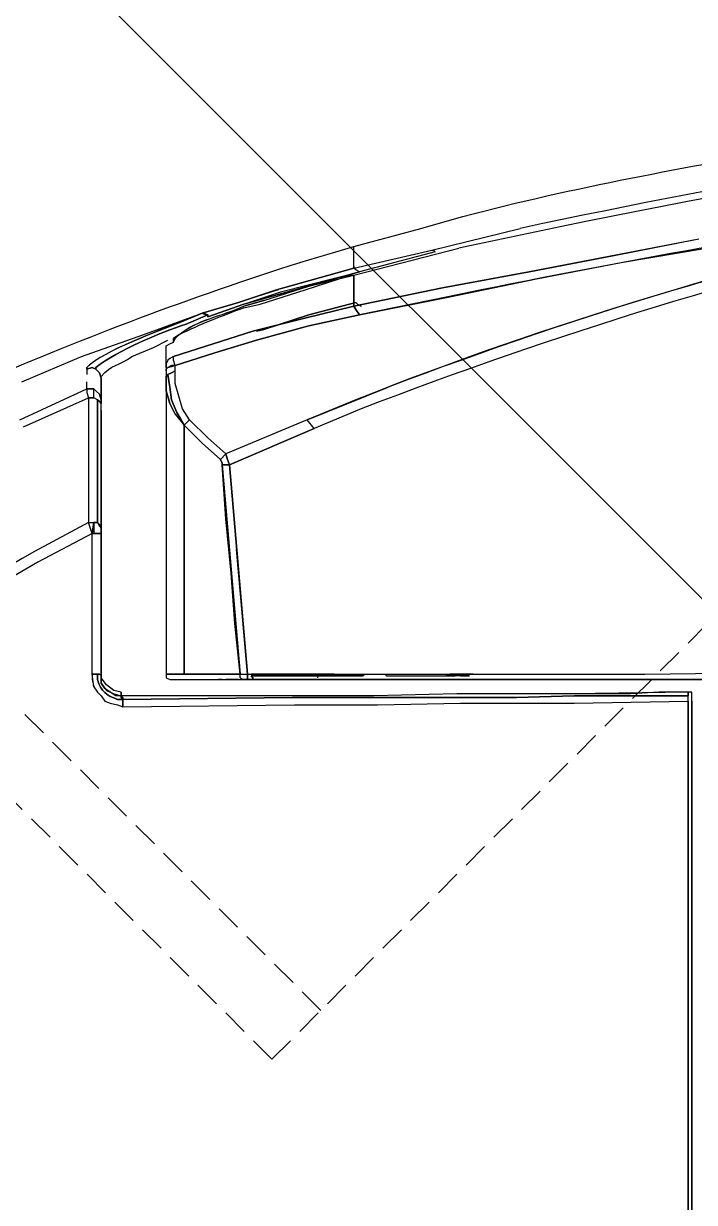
# Model space of a CAD drawing. Header units: millimetres. Extents: x 0 to 887, y -3549 to 0.
# Drawn here: x 218.15 to 224.56, y -1134.48 to -1123.21 of the extents above; entities that cross this region are included whole.
import ezdxf

# ---------------------------------------------------------------- set-up
doc = ezdxf.new("R2010")
doc.units = ezdxf.units.MM
doc.linetypes.add('HIDDEN', pattern=[0.375, 0.25, -0.125])
for name, color, linetype in [('02_(橋尚興華城後壁段)建築外部參考_TEST$0$A_建築_衛浴', 8, 'Continuous'), ('02_(橋尚興華城後壁段)排水底板管路外部參考$0$P_排水_配管線_SP', 6, 'Continuous'), ('03-P-另件', 51, 'HIDDEN'), ('TOILET', 9, 'Continuous')]:
    doc.layers.add(name, color=color, linetype=linetype)

# ---------------------------------------------------------------- blocks, each defined once
blk = doc.blocks.new('pbls100')
at = {"color": 0, "linetype": 'ByBlock'}
for p, q in [((-12.1, -6.36), (-12.1, 6.36)), ((-12.1, -5.7), (-2.9, -5.7)), ((-12.1, -6.36), (-2.9, -6.36))]:
    blk.add_line(p, q, dxfattribs=at)
blk = doc.blocks.new('*U47')
blk.add_blockref('pbls100', (0, 0))

msp = doc.modelspace()

# ---------------------------------------------------------------- linework, layer by layer
at = {"layer": '02_(橋尚興華城後壁段)建築外部參考_TEST$0$A_建築_衛浴'}
for p, q in [((221.304, -1125.339), (221.943, -1125.167)), ((222.047, -1125.374), (222.893, -1125.167)), ((224.602, -1125.27), (222.979, -1125.581)), ((223.79, -1125.425), (224.584, -1125.27)), ((220.786, -1125.494), (221.304, -1125.339)), ((221.304, -1125.529), (221.304, -1125.339)), ((221.304, -1125.615), (222.306, -1125.356)), ((221.304, -1125.546), (222.047, -1125.374)), ((222.081, -1125.391), (221.356, -1125.581)), ((222.047, -1125.374), (222.064, -1125.374)), ((222.064, -1125.374), (222.081, -1125.391)), ((223.859, -1125.494), (224.671, -1125.356)), ((222.979, -1125.581), (223.79, -1125.425)), ((223.048, -1125.649), (223.859, -1125.494)), ((220.562, -1125.753), (221.304, -1125.546)), ((221.304, -1125.546), (220.562, -1125.753)), ((221.356, -1125.581), (220.614, -1125.788)), ((220.614, -1125.788), (221.356, -1125.581)), ((220.614, -1125.77), (221.356, -1125.581)), ((220.838, -1125.753), (221.27, -1125.615)), ((220.873, -1125.719), (221.304, -1125.615)), ((221.27, -1125.615), (221.304, -1125.615)), ((221.304, -1125.546), (221.304, -1125.529)), ((221.304, -1125.529), (221.304, -1125.546)), ((221.322, -1125.564), (221.304, -1125.546)), ((221.304, -1125.615), (221.304, -1125.909)), ((221.304, -1125.909), (221.304, -1125.615)), ((221.356, -1125.581), (221.322, -1125.564)), ((222.15, -1125.736), (222.979, -1125.581)), ((222.979, -1125.581), (222.15, -1125.736)), ((220.441, -1125.857), (220.873, -1125.719)), ((221.304, -1125.909), (222.15, -1125.736)), ((222.15, -1125.736), (221.304, -1125.909)), ((222.219, -1125.822), (223.048, -1125.649)), ((220.58, -1125.753), (220.148, -1125.891)), ((220.2, -1125.874), (220.562, -1125.753)), ((220.562, -1125.753), (220.2, -1125.874)), ((220.251, -1125.891), (220.614, -1125.77)), ((220.614, -1125.788), (220.251, -1125.891)), ((220.251, -1125.891), (220.614, -1125.788)), ((220.406, -1125.891), (220.838, -1125.753)), ((222.202, -1125.822), (221.356, -1125.994)), ((221.356, -1125.994), (222.219, -1125.822)), ((219.854, -1125.978), (220.2, -1125.874)), ((220.2, -1125.874), (219.854, -1125.978)), ((219.906, -1125.96), (219.854, -1125.978)), ((220.251, -1125.891), (219.906, -1126.012)), ((219.906, -1126.012), (220.251, -1125.891)), ((219.906, -1126.012), (220.251, -1125.891)), ((220.441, -1125.857), (220.251, -1125.909)), ((220.251, -1125.909), (220.441, -1125.857)), ((220.251, -1125.926), (220.406, -1125.891)), ((221.304, -1125.909), (220.821, -1126.029)), ((220.821, -1126.029), (221.304, -1125.909)), ((221.322, -1125.874), (220.873, -1125.994)), ((220.873, -1125.994), (221.322, -1125.874)), ((221.322, -1125.943), (221.304, -1125.909)), ((221.304, -1125.909), (221.322, -1125.943)), ((221.322, -1125.874), (221.339, -1125.891)), ((221.356, -1125.994), (221.322, -1125.943)), ((221.322, -1125.943), (221.356, -1125.994)), ((221.339, -1125.891), (221.373, -1125.909)), ((219.284, -1126.184), (219.854, -1125.978)), ((219.854, -1125.978), (219.647, -1126.063)), ((219.647, -1126.063), (219.854, -1125.978)), ((219.906, -1125.994), (219.699, -1126.081)), ((219.699, -1126.081), (219.906, -1125.994)), ((219.906, -1125.994), (219.699, -1126.081)), ((219.854, -1125.978), (219.888, -1125.994)), ((219.872, -1125.978), (219.906, -1125.994)), ((219.888, -1125.994), (219.906, -1125.994)), ((219.906, -1125.994), (219.906, -1126.012)), ((219.906, -1126.012), (219.906, -1125.994)), ((219.906, -1125.994), (219.906, -1126.012)), ((220.821, -1126.029), (220.337, -1126.15)), ((220.337, -1126.15), (220.821, -1126.029)), ((220.873, -1125.994), (220.441, -1126.133)), ((220.441, -1126.133), (220.873, -1125.994)), ((221.356, -1125.994), (220.873, -1126.098)), ((220.873, -1126.098), (221.356, -1125.994)), ((218.698, -1126.391), (219.284, -1126.184)), ((220.337, -1126.15), (219.578, -1126.391)), ((219.578, -1126.391), (220.337, -1126.15)), ((219.578, -1126.219), (219.63, -1126.184)), ((219.63, -1126.184), (219.578, -1126.219)), ((220.873, -1126.098), (220.372, -1126.236)), ((220.372, -1126.236), (220.873, -1126.098)), ((220.372, -1126.15), (220.441, -1126.133)), ((220.441, -1126.133), (220.372, -1126.15)), ((219.181, -1126.391), (219.388, -1126.305)), ((219.388, -1126.305), (219.526, -1126.236)), ((219.509, -1126.288), (219.543, -1126.271)), ((219.509, -1126.288), (219.543, -1126.271)), ((219.509, -1126.34), (219.509, -1126.288)), ((219.509, -1126.34), (219.509, -1126.288)), ((219.543, -1126.271), (219.578, -1126.253)), ((219.543, -1126.271), (219.578, -1126.253)), ((219.578, -1126.253), (219.595, -1126.219)), ((219.578, -1126.253), (219.578, -1126.219)), ((220.372, -1126.236), (219.975, -1126.357)), ((219.975, -1126.357), (220.372, -1126.236)), ((218.128, -1126.633), (218.698, -1126.391)), ((219.509, -1126.495), (219.509, -1126.34)), ((219.543, -1126.409), (219.526, -1126.426)), ((219.543, -1126.409), (219.526, -1126.426)), ((219.578, -1126.391), (219.543, -1126.409)), ((219.578, -1126.391), (219.543, -1126.409)), ((219.578, -1126.426), (219.578, -1126.391)), ((219.578, -1126.426), (219.578, -1126.391)), ((219.975, -1126.357), (219.595, -1126.478)), ((219.595, -1126.478), (219.975, -1126.357)), ((218.801, -1126.495), (218.749, -1126.512)), ((218.749, -1126.512), (218.749, -1126.495)), ((218.749, -1126.495), (218.749, -1126.512)), ((218.749, -1126.512), (218.801, -1126.495)), ((218.801, -1126.495), (218.749, -1126.512)), ((218.749, -1126.512), (218.749, -1126.564)), ((218.836, -1126.512), (218.801, -1126.495)), ((218.801, -1126.495), (218.836, -1126.512)), ((218.836, -1126.512), (218.801, -1126.495)), ((218.836, -1126.512), (218.836, -1126.495)), ((218.836, -1126.495), (218.836, -1126.512)), ((218.836, -1126.495), (218.836, -1126.512)), ((218.87, -1126.547), (218.836, -1126.512)), ((218.836, -1126.512), (218.87, -1126.547)), ((219.526, -1126.426), (219.509, -1126.46)), ((219.526, -1126.426), (219.509, -1126.46)), ((219.509, -1126.46), (219.509, -1126.495)), ((219.509, -1126.46), (219.509, -1126.495)), ((219.509, -1126.495), (219.509, -1126.529)), ((219.509, -1126.512), (219.526, -1126.495)), ((219.526, -1126.495), (219.509, -1126.512)), ((219.509, -1126.529), (219.509, -1126.512)), ((219.509, -1126.512), (219.509, -1126.529)), ((219.509, -1126.529), (219.509, -1126.599)), ((219.509, -1126.529), (219.509, -1126.599)), ((219.526, -1126.495), (219.595, -1126.478)), ((219.561, -1126.478), (219.526, -1126.495)), ((219.595, -1126.478), (219.561, -1126.478)), ((219.595, -1126.529), (219.561, -1126.547)), ((219.561, -1126.547), (219.595, -1126.529)), ((219.595, -1126.478), (219.578, -1126.426)), ((219.595, -1126.478), (219.578, -1126.426)), ((219.595, -1126.529), (219.595, -1126.478)), ((219.595, -1126.529), (219.595, -1126.478)), ((219.595, -1126.65), (219.595, -1126.529)), ((219.595, -1126.65), (219.595, -1126.529)), ((218.749, -1126.702), (218.749, -1126.633)), ((218.887, -1126.599), (218.87, -1126.547)), ((218.87, -1126.547), (218.887, -1126.599)), ((218.887, -1126.599), (218.887, -1126.581)), ((218.887, -1126.806), (218.887, -1126.599)), ((218.887, -1126.599), (218.887, -1126.806)), ((218.887, -1126.702), (218.887, -1126.599)), ((219.526, -1126.564), (219.509, -1126.581)), ((219.509, -1126.581), (219.526, -1126.564)), ((219.509, -1126.581), (219.509, -1126.633)), ((219.509, -1126.581), (219.509, -1126.599)), ((219.509, -1126.599), (219.509, -1126.581)), ((219.509, -1126.599), (219.509, -1129.428)), ((219.509, -1126.599), (219.509, -1126.719)), ((219.509, -1126.599), (219.509, -1129.428)), ((219.509, -1126.719), (219.509, -1126.599)), ((219.561, -1126.547), (219.526, -1126.564)), ((219.526, -1126.564), (219.561, -1126.547)), ((219.526, -1126.564), (219.543, -1126.685)), ((219.543, -1126.685), (219.526, -1126.564)), ((218.111, -1126.996), (218.749, -1126.702)), ((218.749, -1126.702), (218.749, -1126.736)), ((218.818, -1126.702), (218.749, -1126.702)), ((218.749, -1126.702), (218.818, -1126.702)), ((218.818, -1126.702), (218.749, -1126.702)), ((218.749, -1126.702), (218.749, -1126.736)), ((218.749, -1126.736), (218.766, -1126.788)), ((218.749, -1126.736), (218.766, -1126.788)), ((218.818, -1126.788), (218.818, -1126.702)), ((218.818, -1126.702), (218.836, -1126.719)), ((218.818, -1126.788), (218.818, -1126.702)), ((218.818, -1126.788), (218.818, -1126.702)), ((218.818, -1126.702), (218.836, -1126.719)), ((218.836, -1126.719), (218.818, -1126.702)), ((218.836, -1126.719), (218.87, -1126.753)), ((218.87, -1126.753), (218.836, -1126.719)), ((218.87, -1126.753), (218.887, -1126.806)), ((218.887, -1126.806), (218.87, -1126.753)), ((218.887, -1126.65), (218.887, -1126.806)), ((219.509, -1126.719), (219.543, -1126.84)), ((219.543, -1126.84), (219.509, -1126.719)), ((219.543, -1126.685), (219.561, -1126.806)), ((219.561, -1126.806), (219.543, -1126.685)), ((219.63, -1126.771), (219.595, -1126.65)), ((219.63, -1126.771), (219.595, -1126.65)), ((220.855, -1126.996), (221.632, -1126.685)), ((218.145, -1127.065), (218.766, -1126.788)), ((218.766, -1126.788), (218.818, -1126.788)), ((218.766, -1126.788), (218.766, -1127.979)), ((218.818, -1126.788), (218.766, -1126.788)), ((218.766, -1126.788), (218.818, -1126.788)), ((218.766, -1126.788), (218.766, -1127.979)), ((218.853, -1126.806), (218.818, -1126.788)), ((218.853, -1126.806), (218.818, -1126.788)), ((218.853, -1126.806), (218.818, -1126.788)), ((218.853, -1127.979), (218.853, -1126.806)), ((218.87, -1126.822), (218.853, -1126.806)), ((218.853, -1127.979), (218.853, -1126.806)), ((218.853, -1126.806), (218.853, -1127.979)), ((218.87, -1126.822), (218.853, -1126.806)), ((218.853, -1126.806), (218.87, -1126.822)), ((218.887, -1126.84), (218.87, -1126.822)), ((218.887, -1126.84), (218.87, -1126.822)), ((218.87, -1126.822), (218.887, -1126.84)), ((218.887, -1126.84), (218.887, -1126.806)), ((218.887, -1126.806), (218.887, -1126.84)), ((218.887, -1128.031), (218.887, -1126.84)), ((218.887, -1128.031), (218.887, -1126.84)), ((219.543, -1126.84), (219.595, -1126.944)), ((219.595, -1126.944), (219.543, -1126.84)), ((219.561, -1126.806), (219.612, -1126.926)), ((219.612, -1126.926), (219.561, -1126.806)), ((219.664, -1126.892), (219.63, -1126.771)), ((219.664, -1126.892), (219.63, -1126.771)), ((221.322, -1126.806), (220.855, -1126.996)), ((218.887, -1126.909), (218.887, -1128.031)), ((219.595, -1126.944), (219.681, -1127.047)), ((219.647, -1126.996), (219.595, -1126.944)), ((219.612, -1126.926), (219.681, -1127.047)), ((219.681, -1127.047), (219.612, -1126.926)), ((219.733, -1126.996), (219.664, -1126.892)), ((219.733, -1126.996), (219.664, -1126.892)), ((221.373, -1126.892), (220.924, -1127.081)), ((219.681, -1127.047), (219.647, -1126.996)), ((219.681, -1127.047), (219.733, -1126.996)), ((219.733, -1126.996), (219.681, -1127.047)), ((219.681, -1127.047), (219.854, -1127.22)), ((219.854, -1127.22), (219.681, -1127.047)), ((219.681, -1127.047), (219.681, -1129.428)), ((219.681, -1129.428), (219.681, -1127.047)), ((219.906, -1127.168), (219.733, -1126.996)), ((219.906, -1127.168), (219.733, -1126.996)), ((220.855, -1126.996), (220.079, -1127.323)), ((220.855, -1126.996), (220.079, -1127.323)), ((220.113, -1127.427), (220.924, -1127.081)), ((220.924, -1127.081), (220.113, -1127.427)), ((220.924, -1127.081), (220.855, -1126.996)), ((220.079, -1127.323), (219.906, -1127.168)), ((220.079, -1127.323), (219.906, -1127.168)), ((219.854, -1127.22), (220.027, -1127.375)), ((220.027, -1127.375), (219.854, -1127.22)), ((220.079, -1127.323), (220.027, -1127.375)), ((220.027, -1127.375), (220.079, -1127.323)), ((220.027, -1127.375), (220.044, -1127.41)), ((220.044, -1127.41), (220.027, -1127.375)), ((220.044, -1127.41), (220.044, -1127.427)), ((220.044, -1127.427), (220.044, -1127.41)), ((220.113, -1127.427), (220.044, -1127.427)), ((220.044, -1127.427), (220.217, -1129.428)), ((220.044, -1127.427), (220.113, -1127.427)), ((220.079, -1127.944), (220.044, -1127.427)), ((220.079, -1127.323), (220.096, -1127.375)), ((220.096, -1127.375), (220.079, -1127.323)), ((220.096, -1127.375), (220.113, -1127.427)), ((220.113, -1127.427), (220.096, -1127.375)), ((220.285, -1129.428), (220.113, -1127.427)), ((220.113, -1127.427), (220.285, -1129.428)), ((218.766, -1127.979), (218.249, -1128.255)), ((218.766, -1127.979), (218.818, -1127.979)), ((218.766, -1127.979), (218.818, -1127.979)), ((218.801, -1128.082), (218.766, -1127.979)), ((218.801, -1128.082), (218.766, -1127.979)), ((218.766, -1127.979), (218.818, -1127.979)), ((218.801, -1128.082), (218.818, -1127.979)), ((218.818, -1127.979), (218.801, -1128.082)), ((218.818, -1127.979), (218.853, -1127.979)), ((218.818, -1127.979), (218.853, -1127.979)), ((218.853, -1127.979), (218.818, -1127.979)), ((218.818, -1127.979), (218.818, -1128.082)), ((218.853, -1127.979), (218.87, -1127.996)), ((218.853, -1127.979), (218.87, -1128.013)), ((218.87, -1127.996), (218.853, -1127.979)), ((220.13, -1128.462), (220.079, -1127.944)), ((218.801, -1128.082), (218.283, -1128.358)), ((218.801, -1129.428), (218.801, -1128.082)), ((218.887, -1128.082), (218.801, -1128.082)), ((218.801, -1128.082), (218.887, -1128.082)), ((218.801, -1129.428), (218.801, -1128.082)), ((218.818, -1128.082), (218.801, -1128.082)), ((218.818, -1128.082), (218.887, -1128.082)), ((218.87, -1127.996), (218.887, -1128.031)), ((218.887, -1128.031), (218.87, -1127.996)), ((218.87, -1128.013), (218.887, -1128.031)), ((218.887, -1128.031), (218.887, -1128.082)), ((218.887, -1128.082), (218.887, -1128.031)), ((218.887, -1128.082), (218.887, -1129.445)), ((218.887, -1129.445), (218.887, -1128.082)), ((218.887, -1128.082), (218.887, -1129.445)), ((220.182, -1128.237), (220.182, -1128.272)), ((220.234, -1128.841), (220.182, -1128.237)), ((220.182, -1128.237), (220.285, -1129.428)), ((220.165, -1128.945), (220.13, -1128.462)), ((220.285, -1129.428), (220.234, -1128.841)), ((220.217, -1129.428), (220.165, -1128.945)), ((218.818, -1129.549), (218.801, -1129.428)), ((218.801, -1129.428), (218.853, -1129.428)), ((218.853, -1129.428), (218.801, -1129.428)), ((218.853, -1129.428), (218.801, -1129.428)), ((218.801, -1129.428), (218.801, -1129.48)), ((218.853, -1129.48), (218.853, -1129.428)), ((218.853, -1129.428), (218.853, -1129.48)), ((218.853, -1129.48), (218.853, -1129.428)), ((218.853, -1129.428), (218.87, -1129.428)), ((218.87, -1129.428), (218.853, -1129.428)), ((218.87, -1129.428), (218.853, -1129.428)), ((218.87, -1129.428), (218.887, -1129.445)), ((218.887, -1129.445), (218.87, -1129.428)), ((218.887, -1129.445), (218.87, -1129.428)), ((218.887, -1129.462), (218.887, -1129.393)), ((218.887, -1129.393), (218.887, -1129.428)), ((218.887, -1129.428), (218.887, -1129.48)), ((218.887, -1129.445), (218.887, -1129.514)), ((218.887, -1129.445), (218.887, -1129.514)), ((218.887, -1129.514), (218.887, -1129.445)), ((219.509, -1129.428), (219.509, -1129.462)), ((219.681, -1129.428), (219.509, -1129.428)), ((219.509, -1129.428), (219.509, -1129.462)), ((219.509, -1129.428), (219.681, -1129.428)), ((219.681, -1129.428), (219.612, -1129.428)), ((219.612, -1129.428), (219.681, -1129.428)), ((220.217, -1129.428), (219.681, -1129.428)), ((219.681, -1129.428), (220.217, -1129.428)), ((219.906, -1129.428), (219.802, -1129.428)), ((219.802, -1129.428), (219.906, -1129.428)), ((219.975, -1129.428), (220.113, -1129.428)), ((220.148, -1129.428), (219.992, -1129.428)), ((220.148, -1129.428), (220.009, -1129.428)), ((220.009, -1129.428), (220.148, -1129.428)), ((220.13, -1129.428), (220.148, -1129.428)), ((220.148, -1129.428), (220.13, -1129.428)), ((220.217, -1129.428), (220.148, -1129.428)), ((220.148, -1129.428), (220.217, -1129.428)), ((220.165, -1129.428), (220.148, -1129.428)), ((220.217, -1129.428), (220.285, -1129.428)), ((220.217, -1129.462), (220.217, -1129.428)), ((220.217, -1129.428), (220.285, -1129.428)), ((220.217, -1129.462), (220.217, -1129.428)), ((220.251, -1129.428), (220.285, -1129.428)), ((220.285, -1129.428), (222.168, -1129.428)), ((220.285, -1129.428), (220.285, -1129.48)), ((220.285, -1129.48), (220.285, -1129.428)), ((220.285, -1129.428), (222.168, -1129.428)), ((220.614, -1129.428), (220.32, -1129.428)), ((221.046, -1129.428), (220.32, -1129.428)), ((220.32, -1129.428), (220.769, -1129.428)), ((221.373, -1129.445), (220.32, -1129.445)), ((220.32, -1129.445), (221.373, -1129.445)), ((220.337, -1129.462), (220.32, -1129.445)), ((220.32, -1129.445), (220.337, -1129.462)), ((220.942, -1129.428), (220.337, -1129.428)), ((220.337, -1129.428), (220.614, -1129.428)), ((220.337, -1129.428), (221.046, -1129.428)), ((220.959, -1129.428), (220.942, -1129.428)), ((220.959, -1129.462), (220.959, -1129.428)), ((221.046, -1129.428), (221.114, -1129.428)), ((221.114, -1129.428), (221.046, -1129.428)), ((221.391, -1129.445), (221.373, -1129.445)), ((221.373, -1129.445), (221.391, -1129.445)), ((221.408, -1129.428), (221.391, -1129.445)), ((221.391, -1129.445), (221.408, -1129.428)), ((221.598, -1129.428), (221.615, -1129.445)), ((221.615, -1129.445), (221.667, -1129.445)), ((221.667, -1129.445), (222.047, -1129.445)), ((221.667, -1129.445), (222.047, -1129.445)), ((222.047, -1129.445), (222.133, -1129.445)), ((222.047, -1129.445), (222.271, -1129.445)), ((222.168, -1129.428), (222.72, -1129.428)), ((222.409, -1129.445), (222.184, -1129.445)), ((222.288, -1129.428), (222.219, -1129.428)), ((222.219, -1129.428), (222.288, -1129.428)), ((222.306, -1129.428), (222.288, -1129.428)), ((222.306, -1129.428), (222.444, -1129.428)), ((222.444, -1129.428), (222.306, -1129.428)), ((222.323, -1129.445), (222.409, -1129.445)), ((222.72, -1129.428), (224.084, -1129.428)), ((224.084, -1129.428), (225.413, -1129.411)), ((218.801, -1129.48), (218.818, -1129.549)), ((218.818, -1129.549), (218.853, -1129.6)), ((218.939, -1129.531), (218.887, -1129.462)), ((218.887, -1129.514), (218.939, -1129.583)), ((218.887, -1129.514), (218.939, -1129.583)), ((218.922, -1129.566), (218.887, -1129.514)), ((218.974, -1129.6), (218.922, -1129.566)), ((219.008, -1129.583), (218.939, -1129.531)), ((219.509, -1129.462), (219.543, -1129.48)), ((219.509, -1129.462), (219.543, -1129.48)), ((219.543, -1129.48), (219.699, -1129.48)), ((219.543, -1129.48), (219.699, -1129.48)), ((219.699, -1129.48), (220.234, -1129.48)), ((219.699, -1129.48), (220.234, -1129.48)), ((220.044, -1129.48), (220.009, -1129.48)), ((220.009, -1129.48), (220.096, -1129.48)), ((220.009, -1129.48), (220.113, -1129.48)), ((220.113, -1129.48), (220.079, -1129.48)), ((220.2, -1129.48), (220.113, -1129.48)), ((220.234, -1129.48), (220.217, -1129.462)), ((220.234, -1129.48), (220.217, -1129.462)), ((220.285, -1129.48), (220.234, -1129.48)), ((220.234, -1129.48), (220.285, -1129.48)), ((220.285, -1129.48), (222.15, -1129.48)), ((222.15, -1129.48), (220.285, -1129.48)), ((220.337, -1129.48), (220.303, -1129.48)), ((220.337, -1129.48), (220.337, -1129.462)), ((220.337, -1129.462), (220.337, -1129.48)), ((221.391, -1129.48), (220.337, -1129.48)), ((221.01, -1129.48), (220.337, -1129.48)), ((220.337, -1129.48), (220.752, -1129.48)), ((220.337, -1129.48), (220.614, -1129.48)), ((221.442, -1129.48), (221.391, -1129.48)), ((221.684, -1129.48), (221.581, -1129.48)), ((222.064, -1129.48), (221.684, -1129.48)), ((222.426, -1129.48), (222.064, -1129.48)), ((222.15, -1129.48), (222.582, -1129.48)), ((222.582, -1129.48), (222.15, -1129.48)), ((222.496, -1129.48), (222.426, -1129.48)), ((222.582, -1129.48), (222.702, -1129.48)), ((222.702, -1129.48), (222.582, -1129.48)), ((222.702, -1129.48), (225.396, -1129.48)), ((225.396, -1129.48), (222.702, -1129.48)), ((218.853, -1129.6), (218.887, -1129.634)), ((218.887, -1129.634), (218.922, -1129.687)), ((218.939, -1129.583), (219.008, -1129.617)), ((218.939, -1129.583), (219.008, -1129.617)), ((219.026, -1129.634), (218.974, -1129.6)), ((219.077, -1129.6), (219.008, -1129.583)), ((219.008, -1129.617), (219.077, -1129.634)), ((219.008, -1129.617), (219.077, -1129.634)), ((219.077, -1129.634), (219.026, -1129.634)), ((219.095, -1129.669), (219.043, -1129.669)), ((219.043, -1129.669), (219.095, -1129.669)), ((219.095, -1129.669), (219.043, -1129.669)), ((219.077, -1129.634), (219.077, -1129.6)), ((219.077, -1129.634), (219.077, -1129.6)), ((219.077, -1129.6), (219.077, -1129.634)), ((221.494, -1129.634), (219.077, -1129.634)), ((219.077, -1129.634), (219.077, -1129.652)), ((219.077, -1129.652), (219.077, -1129.634)), ((219.077, -1129.634), (219.095, -1129.652)), ((219.077, -1129.652), (219.095, -1129.669)), ((219.095, -1129.669), (219.077, -1129.652)), ((220.717, -1129.652), (219.095, -1129.669)), ((219.095, -1129.652), (219.095, -1129.669)), ((220.717, -1129.652), (219.095, -1129.669)), ((219.095, -1129.669), (220.717, -1129.652)), ((219.095, -1129.669), (219.095, -1129.739)), ((219.095, -1129.669), (219.095, -1129.739)), ((219.095, -1129.739), (219.095, -1129.669)), ((222.306, -1129.652), (220.717, -1129.652)), ((222.306, -1129.652), (220.717, -1129.652)), ((220.717, -1129.652), (222.306, -1129.652)), ((222.288, -1129.617), (221.494, -1129.634)), ((223.946, -1129.617), (222.288, -1129.617)), ((223.393, -1129.617), (222.288, -1129.617)), ((222.858, -1129.652), (222.306, -1129.652)), ((222.306, -1129.652), (222.858, -1129.652)), ((222.858, -1129.652), (222.306, -1129.652)), ((223.41, -1129.634), (222.858, -1129.652)), ((222.858, -1129.652), (223.41, -1129.634)), ((223.41, -1129.634), (222.858, -1129.652)), ((224.499, -1129.6), (223.393, -1129.617)), ((224.499, -1129.634), (223.41, -1129.634)), ((223.41, -1129.634), (224.499, -1129.634)), ((224.499, -1129.634), (223.41, -1129.634)), ((224.222, -1129.6), (223.946, -1129.617)), ((224.533, -1129.6), (224.222, -1129.6)), ((224.499, -1129.6), (224.499, -1129.634)), ((224.499, -1129.634), (224.499, -1129.6)), ((224.499, -1129.687), (224.499, -1129.634)), ((224.499, -1129.687), (224.499, -1129.634)), ((224.533, -1129.687), (224.533, -1129.6)), ((218.922, -1129.687), (218.974, -1129.704)), ((218.974, -1129.704), (219.043, -1129.721)), ((219.043, -1129.721), (219.095, -1129.739)), ((219.043, -1129.721), (219.095, -1129.739)), ((219.095, -1129.739), (220.734, -1129.721)), ((219.095, -1129.739), (220.734, -1129.721)), ((220.734, -1129.721), (221.529, -1129.721)), ((220.734, -1129.721), (221.529, -1129.721)), ((221.529, -1129.721), (222.323, -1129.704)), ((221.529, -1129.721), (222.323, -1129.704)), ((222.323, -1129.704), (223.41, -1129.704)), ((222.323, -1129.704), (223.41, -1129.704)), ((223.41, -1129.704), (224.499, -1129.687)), ((223.41, -1129.704), (224.499, -1129.687)), ((224.499, -1129.687), (224.499, -1130.256)), ((224.499, -1144.61), (224.499, -1129.687)), ((224.533, -1144.61), (224.533, -1129.687)), ((224.533, -1129.687), (224.533, -1144.61))]:
    msp.add_line(p, q, dxfattribs=at)
for centre, radius, start, end in [((239.958, -1206.288), 82.834, 91.33198, 102.30441), ((239.954, -1205.449), 82.075, 92.86094, 101.99804), ((236.094, -1164.741), 40.712, 102.3834, 110.8078), ((238.916, -1206.196), 82.094, 98.28397, 101.7471), ((236.481, -1166.023), 41.946, 102.9892, 111.1114), ((230.731, -1156.648), 32.702, 107.704, 113.3917)]:
    msp.add_arc(centre, radius, start, end, dxfattribs=at)
for points in [[(221.943, -1125.167), (223.015, -1124.853), (224.075, -1124.656), (225.171, -1124.459)], [(227.001, -1125.046), (225.077, -1125.522), (223.164, -1126.067), (221.322, -1126.806)], [(219.595, -1126.219), (219.746, -1126.051), (220.06, -1126.003), (220.251, -1125.909)], [(219.63, -1126.184), (219.808, -1126.037), (220.047, -1126.006), (220.251, -1125.909)], [(220.251, -1125.926), (220.041, -1126.006), (219.831, -1126.085), (219.63, -1126.184)], [(219.647, -1126.063), (219.43, -1126.15), (218.922, -1126.332), (218.749, -1126.495)], [(218.749, -1126.495), (218.908, -1126.332), (219.438, -1126.15), (219.647, -1126.063)], [(219.699, -1126.081), (219.442, -1126.166), (219.054, -1126.332), (218.836, -1126.495)], [(218.836, -1126.495), (219.054, -1126.332), (219.442, -1126.166), (219.699, -1126.081)], [(218.836, -1126.495), (219.054, -1126.332), (219.442, -1126.166), (219.699, -1126.081)], [(218.887, -1126.581), (218.983, -1126.465), (219.06, -1126.481), (219.181, -1126.391)], [(218.249, -1128.255), (215.737, -1129.708), (213.746, -1131.603), (212.448, -1134.224)], [(218.283, -1128.358), (215.817, -1129.756), (213.801, -1131.722), (212.535, -1134.276)], [(218.853, -1129.48), (218.882, -1129.593), (218.941, -1129.632), (219.043, -1129.669)], [(219.043, -1129.669), (218.941, -1129.632), (218.882, -1129.593), (218.853, -1129.48)], [(219.043, -1129.669), (218.941, -1129.632), (218.882, -1129.593), (218.853, -1129.48)], [(224.499, -1130.256), (224.499, -1134.92), (224.499, -1139.584), (224.499, -1144.247)]]:
    msp.add_open_spline(points, degree=3, dxfattribs=at)
at = {"layer": '02_(橋尚興華城後壁段)排水底板管路外部參考$0$P_排水_配管線_SP', "ltscale": 0.8}
msp.add_line((216.061, -1120.139), (240.713, -1144.791), dxfattribs=at)
at = {"layer": 'TOILET'}
for p, q in [((221.304, -1125.339), (221.943, -1125.167)), ((222.047, -1125.374), (222.893, -1125.167)), ((224.602, -1125.27), (222.979, -1125.581)), ((223.79, -1125.425), (224.584, -1125.27)), ((220.786, -1125.494), (221.304, -1125.339)), ((221.304, -1125.529), (221.304, -1125.339)), ((221.304, -1125.615), (222.306, -1125.356)), ((221.304, -1125.546), (222.047, -1125.374)), ((222.081, -1125.391), (221.356, -1125.581)), ((222.047, -1125.374), (222.064, -1125.374)), ((222.064, -1125.374), (222.081, -1125.391)), ((223.859, -1125.494), (224.671, -1125.356)), ((222.979, -1125.581), (223.79, -1125.425)), ((223.048, -1125.649), (223.859, -1125.494)), ((220.562, -1125.753), (221.304, -1125.546)), ((221.304, -1125.546), (220.562, -1125.753)), ((221.356, -1125.581), (220.614, -1125.788)), ((220.614, -1125.788), (221.356, -1125.581)), ((220.614, -1125.77), (221.356, -1125.581)), ((220.838, -1125.753), (221.27, -1125.615)), ((220.873, -1125.719), (221.304, -1125.615)), ((221.27, -1125.615), (221.304, -1125.615)), ((221.304, -1125.546), (221.304, -1125.529)), ((221.304, -1125.529), (221.304, -1125.546)), ((221.322, -1125.564), (221.304, -1125.546)), ((221.304, -1125.615), (221.304, -1125.615)), ((221.304, -1125.615), (221.304, -1125.909)), ((221.304, -1125.909), (221.304, -1125.615)), ((221.356, -1125.581), (221.322, -1125.564)), ((222.15, -1125.736), (222.979, -1125.581)), ((222.979, -1125.581), (222.15, -1125.736)), ((220.441, -1125.857), (220.873, -1125.719)), ((221.304, -1125.909), (222.15, -1125.736)), ((222.15, -1125.736), (221.304, -1125.909)), ((222.219, -1125.822), (223.048, -1125.649)), ((220.58, -1125.753), (220.148, -1125.891)), ((220.2, -1125.874), (220.562, -1125.753)), ((220.562, -1125.753), (220.2, -1125.874)), ((220.251, -1125.891), (220.614, -1125.77)), ((220.614, -1125.788), (220.251, -1125.891)), ((220.251, -1125.891), (220.614, -1125.788)), ((220.406, -1125.891), (220.838, -1125.753)), ((222.202, -1125.822), (221.356, -1125.994)), ((221.356, -1125.994), (222.219, -1125.822)), ((219.854, -1125.978), (220.2, -1125.874)), ((220.2, -1125.874), (219.854, -1125.978)), ((219.906, -1125.96), (219.854, -1125.978)), ((220.251, -1125.891), (219.906, -1126.012)), ((219.906, -1126.012), (220.251, -1125.891)), ((219.906, -1126.012), (220.251, -1125.891)), ((220.441, -1125.857), (220.251, -1125.909)), ((220.251, -1125.909), (220.441, -1125.857)), ((220.251, -1125.926), (220.406, -1125.891)), ((221.304, -1125.909), (220.821, -1126.029)), ((220.821, -1126.029), (221.304, -1125.909)), ((221.322, -1125.874), (220.873, -1125.994)), ((220.873, -1125.994), (221.322, -1125.874)), ((221.322, -1125.943), (221.304, -1125.909)), ((221.304, -1125.909), (221.322, -1125.943)), ((221.322, -1125.874), (221.339, -1125.891)), ((221.356, -1125.994), (221.322, -1125.943)), ((221.322, -1125.943), (221.356, -1125.994)), ((221.339, -1125.891), (221.373, -1125.909)), ((219.284, -1126.184), (219.854, -1125.978)), ((219.854, -1125.978), (219.647, -1126.063)), ((219.647, -1126.063), (219.854, -1125.978)), ((219.906, -1125.994), (219.699, -1126.081)), ((219.699, -1126.081), (219.906, -1125.994)), ((219.906, -1125.994), (219.699, -1126.081)), ((219.854, -1125.978), (219.888, -1125.994)), ((219.872, -1125.978), (219.906, -1125.994)), ((219.888, -1125.994), (219.906, -1125.994)), ((219.906, -1125.994), (219.906, -1126.012)), ((219.906, -1126.012), (219.906, -1125.994)), ((219.906, -1125.994), (219.906, -1126.012)), ((220.821, -1126.029), (220.337, -1126.15)), ((220.337, -1126.15), (220.821, -1126.029)), ((220.873, -1125.994), (220.441, -1126.133)), ((220.441, -1126.133), (220.873, -1125.994)), ((221.356, -1125.994), (220.873, -1126.098)), ((220.873, -1126.098), (221.356, -1125.994)), ((221.356, -1125.994), (221.356, -1125.994)), ((218.698, -1126.391), (219.284, -1126.184)), ((220.337, -1126.15), (219.578, -1126.391)), ((219.578, -1126.391), (220.337, -1126.15)), ((219.578, -1126.219), (219.63, -1126.184)), ((219.63, -1126.184), (219.578, -1126.219)), ((220.873, -1126.098), (220.372, -1126.236)), ((220.372, -1126.236), (220.873, -1126.098)), ((220.372, -1126.15), (220.441, -1126.133)), ((220.441, -1126.133), (220.372, -1126.15)), ((219.181, -1126.391), (219.388, -1126.305)), ((219.388, -1126.305), (219.526, -1126.236)), ((219.509, -1126.288), (219.543, -1126.271)), ((219.509, -1126.288), (219.543, -1126.271)), ((219.509, -1126.34), (219.509, -1126.288)), ((219.509, -1126.34), (219.509, -1126.288)), ((219.543, -1126.271), (219.578, -1126.253)), ((219.543, -1126.271), (219.578, -1126.253)), ((219.578, -1126.253), (219.595, -1126.219)), ((219.578, -1126.253), (219.578, -1126.219)), ((220.372, -1126.236), (219.975, -1126.357)), ((219.975, -1126.357), (220.372, -1126.236)), ((218.128, -1126.633), (218.698, -1126.391)), ((219.509, -1126.495), (219.509, -1126.34)), ((219.543, -1126.409), (219.526, -1126.426)), ((219.543, -1126.409), (219.526, -1126.426)), ((219.578, -1126.391), (219.543, -1126.409)), ((219.578, -1126.391), (219.543, -1126.409)), ((219.578, -1126.426), (219.578, -1126.391)), ((219.578, -1126.426), (219.578, -1126.391)), ((219.975, -1126.357), (219.595, -1126.478)), ((219.595, -1126.478), (219.975, -1126.357)), ((218.801, -1126.495), (218.749, -1126.512)), ((218.749, -1126.512), (218.749, -1126.495)), ((218.749, -1126.495), (218.749, -1126.512)), ((218.749, -1126.512), (218.801, -1126.495)), ((218.801, -1126.495), (218.749, -1126.512)), ((218.749, -1126.512), (218.749, -1126.564)), ((218.836, -1126.512), (218.801, -1126.495)), ((218.801, -1126.495), (218.836, -1126.512)), ((218.836, -1126.512), (218.801, -1126.495)), ((218.836, -1126.512), (218.836, -1126.495)), ((218.836, -1126.495), (218.836, -1126.512)), ((218.836, -1126.495), (218.836, -1126.512)), ((218.87, -1126.547), (218.836, -1126.512)), ((218.836, -1126.512), (218.87, -1126.547)), ((219.526, -1126.426), (219.509, -1126.46)), ((219.526, -1126.426), (219.509, -1126.46)), ((219.509, -1126.46), (219.509, -1126.495)), ((219.509, -1126.46), (219.509, -1126.495)), ((219.509, -1126.495), (219.509, -1126.529)), ((219.509, -1126.512), (219.526, -1126.495)), ((219.526, -1126.495), (219.509, -1126.512)), ((219.509, -1126.529), (219.509, -1126.512)), ((219.509, -1126.512), (219.509, -1126.529)), ((219.509, -1126.529), (219.509, -1126.599)), ((219.509, -1126.529), (219.509, -1126.599)), ((219.526, -1126.495), (219.595, -1126.478)), ((219.561, -1126.478), (219.526, -1126.495)), ((219.595, -1126.478), (219.561, -1126.478)), ((219.595, -1126.529), (219.561, -1126.547)), ((219.561, -1126.547), (219.595, -1126.529)), ((219.595, -1126.478), (219.578, -1126.426)), ((219.595, -1126.478), (219.578, -1126.426)), ((219.595, -1126.529), (219.595, -1126.478)), ((219.595, -1126.529), (219.595, -1126.478)), ((219.595, -1126.65), (219.595, -1126.529)), ((219.595, -1126.65), (219.595, -1126.529)), ((218.749, -1126.702), (218.749, -1126.633)), ((218.887, -1126.599), (218.87, -1126.547)), ((218.87, -1126.547), (218.887, -1126.599)), ((218.887, -1126.599), (218.887, -1126.581)), ((218.887, -1126.806), (218.887, -1126.599)), ((218.887, -1126.599), (218.887, -1126.806)), ((218.887, -1126.702), (218.887, -1126.599)), ((219.526, -1126.564), (219.509, -1126.581)), ((219.509, -1126.581), (219.526, -1126.564)), ((219.509, -1126.581), (219.509, -1126.633)), ((219.509, -1126.581), (219.509, -1126.599)), ((219.509, -1126.599), (219.509, -1126.581)), ((219.509, -1126.599), (219.509, -1129.428)), ((219.509, -1126.599), (219.509, -1126.719)), ((219.509, -1126.599), (219.509, -1129.428)), ((219.509, -1126.719), (219.509, -1126.599)), ((219.561, -1126.547), (219.526, -1126.564)), ((219.526, -1126.564), (219.561, -1126.547)), ((219.526, -1126.564), (219.543, -1126.685)), ((219.543, -1126.685), (219.526, -1126.564)), ((218.111, -1126.996), (218.749, -1126.702)), ((218.749, -1126.702), (218.749, -1126.736)), ((218.818, -1126.702), (218.749, -1126.702)), ((218.749, -1126.702), (218.818, -1126.702)), ((218.818, -1126.702), (218.749, -1126.702)), ((218.749, -1126.702), (218.749, -1126.736)), ((218.749, -1126.736), (218.766, -1126.788)), ((218.749, -1126.736), (218.766, -1126.788)), ((218.818, -1126.788), (218.818, -1126.702)), ((218.818, -1126.702), (218.836, -1126.719)), ((218.818, -1126.788), (218.818, -1126.702)), ((218.818, -1126.788), (218.818, -1126.702)), ((218.818, -1126.702), (218.836, -1126.719)), ((218.836, -1126.719), (218.818, -1126.702)), ((218.836, -1126.719), (218.87, -1126.753)), ((218.87, -1126.753), (218.836, -1126.719)), ((218.87, -1126.753), (218.887, -1126.806)), ((218.887, -1126.806), (218.87, -1126.753)), ((218.887, -1126.65), (218.887, -1126.806)), ((219.509, -1126.719), (219.543, -1126.84)), ((219.543, -1126.84), (219.509, -1126.719)), ((219.543, -1126.685), (219.561, -1126.806)), ((219.561, -1126.806), (219.543, -1126.685)), ((219.63, -1126.771), (219.595, -1126.65)), ((219.63, -1126.771), (219.595, -1126.65)), ((220.855, -1126.996), (221.632, -1126.685)), ((218.145, -1127.065), (218.766, -1126.788)), ((218.766, -1126.788), (218.818, -1126.788)), ((218.766, -1126.788), (218.766, -1127.979)), ((218.818, -1126.788), (218.766, -1126.788)), ((218.766, -1126.788), (218.818, -1126.788)), ((218.766, -1126.788), (218.766, -1127.979)), ((218.853, -1126.806), (218.818, -1126.788)), ((218.853, -1126.806), (218.818, -1126.788)), ((218.853, -1126.806), (218.818, -1126.788)), ((218.853, -1127.979), (218.853, -1126.806)), ((218.87, -1126.822), (218.853, -1126.806)), ((218.853, -1127.979), (218.853, -1126.806)), ((218.853, -1126.806), (218.853, -1127.979)), ((218.87, -1126.822), (218.853, -1126.806)), ((218.853, -1126.806), (218.87, -1126.822)), ((218.887, -1126.84), (218.87, -1126.822)), ((218.887, -1126.84), (218.87, -1126.822)), ((218.87, -1126.822), (218.887, -1126.84)), ((218.887, -1126.84), (218.887, -1126.806)), ((218.887, -1126.806), (218.887, -1126.84)), ((218.887, -1128.031), (218.887, -1126.84)), ((218.887, -1128.031), (218.887, -1126.84)), ((219.543, -1126.84), (219.595, -1126.944)), ((219.595, -1126.944), (219.543, -1126.84)), ((219.561, -1126.806), (219.612, -1126.926)), ((219.612, -1126.926), (219.561, -1126.806)), ((219.664, -1126.892), (219.63, -1126.771)), ((219.664, -1126.892), (219.63, -1126.771)), ((221.322, -1126.806), (220.855, -1126.996)), ((218.887, -1126.909), (218.887, -1128.031)), ((219.595, -1126.944), (219.681, -1127.047)), ((219.647, -1126.996), (219.595, -1126.944)), ((219.612, -1126.926), (219.681, -1127.047)), ((219.681, -1127.047), (219.612, -1126.926)), ((219.733, -1126.996), (219.664, -1126.892)), ((219.733, -1126.996), (219.664, -1126.892)), ((221.373, -1126.892), (220.924, -1127.081)), ((219.681, -1127.047), (219.647, -1126.996)), ((219.681, -1127.047), (219.733, -1126.996)), ((219.733, -1126.996), (219.681, -1127.047)), ((219.681, -1127.047), (219.854, -1127.22)), ((219.854, -1127.22), (219.681, -1127.047)), ((219.681, -1127.047), (219.681, -1129.428)), ((219.681, -1129.428), (219.681, -1127.047)), ((219.906, -1127.168), (219.733, -1126.996)), ((219.906, -1127.168), (219.733, -1126.996)), ((220.855, -1126.996), (220.079, -1127.323)), ((220.855, -1126.996), (220.079, -1127.323)), ((220.113, -1127.427), (220.924, -1127.081)), ((220.924, -1127.081), (220.113, -1127.427)), ((220.924, -1127.081), (220.855, -1126.996)), ((220.079, -1127.323), (219.906, -1127.168)), ((220.079, -1127.323), (219.906, -1127.168)), ((219.854, -1127.22), (220.027, -1127.375)), ((220.027, -1127.375), (219.854, -1127.22)), ((220.079, -1127.323), (220.027, -1127.375)), ((220.027, -1127.375), (220.079, -1127.323)), ((220.027, -1127.375), (220.044, -1127.41)), ((220.044, -1127.41), (220.027, -1127.375)), ((220.044, -1127.41), (220.044, -1127.427)), ((220.044, -1127.427), (220.044, -1127.41)), ((220.113, -1127.427), (220.044, -1127.427)), ((220.044, -1127.427), (220.217, -1129.428)), ((220.044, -1127.427), (220.113, -1127.427)), ((220.079, -1127.944), (220.044, -1127.427)), ((220.079, -1127.323), (220.096, -1127.375)), ((220.096, -1127.375), (220.079, -1127.323)), ((220.096, -1127.375), (220.113, -1127.427)), ((220.113, -1127.427), (220.096, -1127.375)), ((220.285, -1129.428), (220.113, -1127.427)), ((220.113, -1127.427), (220.285, -1129.428)), ((218.766, -1127.979), (218.249, -1128.255)), ((218.766, -1127.979), (218.818, -1127.979)), ((218.766, -1127.979), (218.818, -1127.979)), ((218.801, -1128.082), (218.766, -1127.979)), ((218.801, -1128.082), (218.766, -1127.979)), ((218.766, -1127.979), (218.818, -1127.979)), ((218.801, -1128.082), (218.818, -1127.979)), ((218.818, -1127.979), (218.801, -1128.082)), ((218.818, -1127.979), (218.853, -1127.979)), ((218.818, -1127.979), (218.853, -1127.979)), ((218.853, -1127.979), (218.818, -1127.979)), ((218.818, -1127.979), (218.818, -1128.082)), ((218.853, -1127.979), (218.87, -1127.996)), ((218.853, -1127.979), (218.87, -1128.013)), ((218.87, -1127.996), (218.853, -1127.979)), ((220.13, -1128.462), (220.079, -1127.944)), ((218.801, -1128.082), (218.283, -1128.358)), ((218.801, -1129.428), (218.801, -1128.082)), ((218.887, -1128.082), (218.801, -1128.082)), ((218.801, -1128.082), (218.887, -1128.082)), ((218.801, -1129.428), (218.801, -1128.082)), ((218.818, -1128.082), (218.801, -1128.082)), ((218.818, -1128.082), (218.887, -1128.082)), ((218.87, -1127.996), (218.887, -1128.031)), ((218.887, -1128.031), (218.87, -1127.996)), ((218.87, -1128.013), (218.887, -1128.031)), ((218.887, -1128.031), (218.887, -1128.082)), ((218.887, -1128.082), (218.887, -1128.031)), ((218.887, -1128.082), (218.887, -1129.445)), ((218.887, -1129.445), (218.887, -1128.082)), ((218.887, -1128.082), (218.887, -1129.445)), ((220.182, -1128.237), (220.182, -1128.272)), ((220.234, -1128.841), (220.182, -1128.237)), ((220.182, -1128.237), (220.285, -1129.428)), ((220.165, -1128.945), (220.13, -1128.462)), ((220.285, -1129.428), (220.234, -1128.841)), ((220.217, -1129.428), (220.165, -1128.945)), ((218.818, -1129.549), (218.801, -1129.428)), ((218.801, -1129.428), (218.853, -1129.428)), ((218.853, -1129.428), (218.801, -1129.428)), ((218.853, -1129.428), (218.801, -1129.428)), ((218.801, -1129.428), (218.801, -1129.48)), ((218.853, -1129.48), (218.853, -1129.428)), ((218.853, -1129.428), (218.853, -1129.48)), ((218.853, -1129.48), (218.853, -1129.428)), ((218.853, -1129.428), (218.87, -1129.428)), ((218.87, -1129.428), (218.853, -1129.428)), ((218.87, -1129.428), (218.853, -1129.428)), ((218.87, -1129.428), (218.887, -1129.445)), ((218.887, -1129.445), (218.87, -1129.428)), ((218.887, -1129.445), (218.87, -1129.428)), ((218.887, -1129.462), (218.887, -1129.393)), ((218.887, -1129.393), (218.887, -1129.428)), ((218.887, -1129.428), (218.887, -1129.48)), ((218.887, -1129.445), (218.887, -1129.514)), ((218.887, -1129.445), (218.887, -1129.514)), ((218.887, -1129.514), (218.887, -1129.445)), ((219.509, -1129.428), (219.509, -1129.462)), ((219.681, -1129.428), (219.509, -1129.428)), ((219.509, -1129.428), (219.509, -1129.462)), ((219.509, -1129.428), (219.681, -1129.428)), ((219.681, -1129.428), (219.612, -1129.428)), ((219.612, -1129.428), (219.681, -1129.428)), ((220.217, -1129.428), (219.681, -1129.428)), ((219.681, -1129.428), (220.217, -1129.428)), ((219.802, -1129.428), (219.802, -1129.428)), ((219.906, -1129.428), (219.802, -1129.428)), ((219.802, -1129.428), (219.906, -1129.428)), ((219.975, -1129.428), (220.113, -1129.428)), ((220.148, -1129.428), (219.992, -1129.428)), ((220.148, -1129.428), (220.009, -1129.428)), ((220.009, -1129.428), (220.148, -1129.428)), ((220.13, -1129.428), (220.148, -1129.428)), ((220.148, -1129.428), (220.13, -1129.428)), ((220.217, -1129.428), (220.148, -1129.428)), ((220.148, -1129.428), (220.217, -1129.428)), ((220.165, -1129.428), (220.148, -1129.428)), ((220.217, -1129.428), (220.285, -1129.428)), ((220.217, -1129.462), (220.217, -1129.428)), ((220.217, -1129.428), (220.285, -1129.428)), ((220.217, -1129.462), (220.217, -1129.428)), ((220.251, -1129.428), (220.285, -1129.428)), ((220.285, -1129.428), (222.168, -1129.428)), ((220.285, -1129.428), (220.285, -1129.48)), ((220.285, -1129.48), (220.285, -1129.428)), ((220.285, -1129.428), (222.168, -1129.428)), ((220.614, -1129.428), (220.32, -1129.428)), ((221.046, -1129.428), (220.32, -1129.428)), ((220.32, -1129.428), (220.769, -1129.428)), ((221.373, -1129.445), (220.32, -1129.445)), ((220.32, -1129.445), (221.373, -1129.445)), ((220.337, -1129.462), (220.32, -1129.445)), ((220.32, -1129.445), (220.337, -1129.462)), ((220.942, -1129.428), (220.337, -1129.428)), ((220.337, -1129.428), (220.614, -1129.428)), ((220.337, -1129.428), (221.046, -1129.428)), ((220.959, -1129.428), (220.942, -1129.428)), ((220.959, -1129.462), (220.959, -1129.428)), ((221.046, -1129.428), (221.114, -1129.428)), ((221.114, -1129.428), (221.046, -1129.428)), ((221.391, -1129.445), (221.373, -1129.445)), ((221.373, -1129.445), (221.391, -1129.445)), ((221.408, -1129.428), (221.391, -1129.445)), ((221.391, -1129.445), (221.408, -1129.428)), ((221.598, -1129.428), (221.615, -1129.445)), ((221.615, -1129.445), (221.667, -1129.445)), ((221.667, -1129.445), (222.047, -1129.445)), ((221.667, -1129.445), (222.047, -1129.445)), ((222.047, -1129.445), (222.133, -1129.445)), ((222.047, -1129.445), (222.271, -1129.445)), ((222.168, -1129.428), (222.72, -1129.428)), ((222.409, -1129.445), (222.184, -1129.445)), ((222.288, -1129.428), (222.219, -1129.428)), ((222.219, -1129.428), (222.288, -1129.428)), ((222.306, -1129.428), (222.288, -1129.428)), ((222.306, -1129.428), (222.444, -1129.428)), ((222.444, -1129.428), (222.306, -1129.428)), ((222.323, -1129.445), (222.409, -1129.445)), ((222.72, -1129.428), (224.084, -1129.428)), ((224.084, -1129.428), (225.413, -1129.411)), ((218.801, -1129.48), (218.818, -1129.549)), ((218.818, -1129.549), (218.853, -1129.6)), ((218.939, -1129.531), (218.887, -1129.462)), ((218.887, -1129.514), (218.939, -1129.583)), ((218.887, -1129.514), (218.939, -1129.583)), ((218.922, -1129.566), (218.887, -1129.514)), ((218.974, -1129.6), (218.922, -1129.566)), ((219.008, -1129.583), (218.939, -1129.531)), ((219.509, -1129.462), (219.543, -1129.48)), ((219.509, -1129.462), (219.543, -1129.48)), ((219.543, -1129.48), (219.699, -1129.48)), ((219.543, -1129.48), (219.699, -1129.48)), ((219.699, -1129.48), (220.234, -1129.48)), ((219.699, -1129.48), (220.234, -1129.48)), ((219.75, -1129.48), (219.75, -1129.48)), ((220.044, -1129.48), (220.009, -1129.48)), ((220.009, -1129.48), (220.096, -1129.48)), ((220.009, -1129.48), (220.113, -1129.48)), ((220.113, -1129.48), (220.079, -1129.48)), ((220.2, -1129.48), (220.113, -1129.48)), ((220.234, -1129.48), (220.217, -1129.462)), ((220.234, -1129.48), (220.217, -1129.462)), ((220.285, -1129.48), (220.234, -1129.48)), ((220.234, -1129.48), (220.285, -1129.48)), ((220.285, -1129.48), (222.15, -1129.48)), ((222.15, -1129.48), (220.285, -1129.48)), ((220.337, -1129.48), (220.303, -1129.48)), ((220.337, -1129.48), (220.337, -1129.462)), ((220.337, -1129.462), (220.337, -1129.48)), ((221.391, -1129.48), (220.337, -1129.48)), ((221.01, -1129.48), (220.337, -1129.48)), ((220.337, -1129.48), (220.752, -1129.48)), ((220.337, -1129.48), (220.614, -1129.48)), ((221.442, -1129.48), (221.391, -1129.48)), ((221.684, -1129.48), (221.581, -1129.48)), ((222.064, -1129.48), (221.684, -1129.48)), ((222.426, -1129.48), (222.064, -1129.48)), ((222.15, -1129.48), (222.582, -1129.48)), ((222.582, -1129.48), (222.15, -1129.48)), ((222.34, -1129.48), (222.34, -1129.48)), ((222.496, -1129.48), (222.426, -1129.48)), ((222.582, -1129.48), (222.702, -1129.48)), ((222.702, -1129.48), (222.582, -1129.48)), ((222.702, -1129.48), (225.396, -1129.48)), ((225.396, -1129.48), (222.702, -1129.48)), ((218.853, -1129.6), (218.887, -1129.634)), ((218.887, -1129.634), (218.922, -1129.687)), ((218.939, -1129.583), (219.008, -1129.617)), ((218.939, -1129.583), (219.008, -1129.617)), ((219.026, -1129.634), (218.974, -1129.6)), ((219.077, -1129.6), (219.008, -1129.583)), ((219.008, -1129.617), (219.077, -1129.634)), ((219.008, -1129.617), (219.077, -1129.634)), ((219.077, -1129.634), (219.026, -1129.634)), ((219.095, -1129.669), (219.043, -1129.669)), ((219.043, -1129.669), (219.095, -1129.669)), ((219.095, -1129.669), (219.043, -1129.669)), ((219.077, -1129.634), (219.077, -1129.6)), ((219.077, -1129.634), (219.077, -1129.6)), ((219.077, -1129.6), (219.077, -1129.634)), ((221.494, -1129.634), (219.077, -1129.634)), ((219.077, -1129.634), (219.077, -1129.652)), ((219.077, -1129.652), (219.077, -1129.634)), ((219.077, -1129.634), (219.095, -1129.652)), ((219.077, -1129.652), (219.095, -1129.669)), ((219.095, -1129.669), (219.077, -1129.652)), ((220.717, -1129.652), (219.095, -1129.669)), ((219.095, -1129.652), (219.095, -1129.669)), ((220.717, -1129.652), (219.095, -1129.669)), ((219.095, -1129.669), (220.717, -1129.652)), ((219.095, -1129.669), (219.095, -1129.739)), ((219.095, -1129.669), (219.095, -1129.739)), ((219.095, -1129.739), (219.095, -1129.669)), ((222.306, -1129.652), (220.717, -1129.652)), ((222.306, -1129.652), (220.717, -1129.652)), ((220.717, -1129.652), (222.306, -1129.652)), ((222.288, -1129.617), (221.494, -1129.634)), ((223.946, -1129.617), (222.288, -1129.617)), ((223.393, -1129.617), (222.288, -1129.617)), ((222.858, -1129.652), (222.306, -1129.652)), ((222.306, -1129.652), (222.858, -1129.652)), ((222.858, -1129.652), (222.306, -1129.652)), ((223.41, -1129.634), (222.858, -1129.652)), ((222.858, -1129.652), (223.41, -1129.634)), ((223.41, -1129.634), (222.858, -1129.652)), ((224.499, -1129.6), (223.393, -1129.617)), ((224.499, -1129.634), (223.41, -1129.634)), ((223.41, -1129.634), (224.499, -1129.634)), ((224.499, -1129.634), (223.41, -1129.634)), ((224.222, -1129.6), (223.946, -1129.617)), ((224.533, -1129.6), (224.222, -1129.6)), ((224.499, -1129.6), (224.499, -1129.6)), ((224.499, -1129.6), (224.499, -1129.634)), ((224.499, -1129.634), (224.499, -1129.6)), ((224.499, -1129.687), (224.499, -1129.634)), ((224.499, -1129.687), (224.499, -1129.634)), ((224.533, -1129.687), (224.533, -1129.6)), ((218.922, -1129.687), (218.974, -1129.704)), ((218.974, -1129.704), (219.043, -1129.721)), ((219.043, -1129.721), (219.095, -1129.739)), ((219.043, -1129.721), (219.095, -1129.739)), ((219.095, -1129.739), (220.734, -1129.721)), ((219.095, -1129.739), (220.734, -1129.721)), ((220.734, -1129.721), (221.529, -1129.721)), ((220.734, -1129.721), (221.529, -1129.721)), ((221.529, -1129.721), (222.323, -1129.704)), ((221.529, -1129.721), (222.323, -1129.704)), ((222.323, -1129.704), (223.41, -1129.704)), ((222.323, -1129.704), (223.41, -1129.704)), ((223.41, -1129.704), (224.499, -1129.687)), ((223.41, -1129.704), (224.499, -1129.687)), ((224.499, -1129.687), (224.499, -1130.256)), ((224.499, -1144.61), (224.499, -1129.687)), ((224.533, -1144.61), (224.533, -1129.687)), ((224.533, -1129.687), (224.533, -1144.61)), ((224.499, -1129.928), (224.499, -1129.928))]:
    msp.add_line(p, q, dxfattribs=at)
for centre, radius, start, end in [((239.958, -1206.288), 82.834, 91.33198, 102.30441), ((239.954, -1205.449), 82.075, 92.86094, 101.99804), ((236.094, -1164.741), 40.712, 102.3834, 110.8078), ((238.916, -1206.196), 82.094, 98.28397, 101.7471), ((236.481, -1166.023), 41.946, 102.9892, 111.1114), ((230.731, -1156.648), 32.702, 107.704, 113.3917)]:
    msp.add_arc(centre, radius, start, end, dxfattribs=at)
for points in [[(221.943, -1125.167), (223.015, -1124.853), (224.075, -1124.656), (225.171, -1124.459)], [(227.001, -1125.046), (225.077, -1125.522), (223.164, -1126.067), (221.322, -1126.806)], [(219.595, -1126.219), (219.746, -1126.051), (220.06, -1126.003), (220.251, -1125.909)], [(219.63, -1126.184), (219.808, -1126.037), (220.047, -1126.006), (220.251, -1125.909)], [(220.251, -1125.926), (220.041, -1126.006), (219.831, -1126.085), (219.63, -1126.184)], [(219.647, -1126.063), (219.43, -1126.15), (218.922, -1126.332), (218.749, -1126.495)], [(218.749, -1126.495), (218.908, -1126.332), (219.438, -1126.15), (219.647, -1126.063)], [(219.699, -1126.081), (219.442, -1126.166), (219.054, -1126.332), (218.836, -1126.495)], [(218.836, -1126.495), (219.054, -1126.332), (219.442, -1126.166), (219.699, -1126.081)], [(218.836, -1126.495), (219.054, -1126.332), (219.442, -1126.166), (219.699, -1126.081)], [(218.887, -1126.581), (218.983, -1126.465), (219.06, -1126.481), (219.181, -1126.391)], [(218.249, -1128.255), (215.737, -1129.708), (213.746, -1131.603), (212.448, -1134.224)], [(218.283, -1128.358), (215.817, -1129.756), (213.801, -1131.722), (212.535, -1134.276)], [(218.853, -1129.48), (218.882, -1129.593), (218.941, -1129.632), (219.043, -1129.669)], [(219.043, -1129.669), (218.941, -1129.632), (218.882, -1129.593), (218.853, -1129.48)], [(219.043, -1129.669), (218.941, -1129.632), (218.882, -1129.593), (218.853, -1129.48)], [(224.499, -1130.256), (224.499, -1134.92), (224.499, -1139.584), (224.499, -1144.247)]]:
    msp.add_open_spline(points, degree=3, dxfattribs=at)

# ---------------------------------------------------------------- block references
at = {"layer": '03-P-另件', "xscale": -1, "rotation": 314.999999999908}
msp.add_blockref('*U47', (216.461, -1120.055), dxfattribs=at)

doc.saveas('drawing.dxf')
